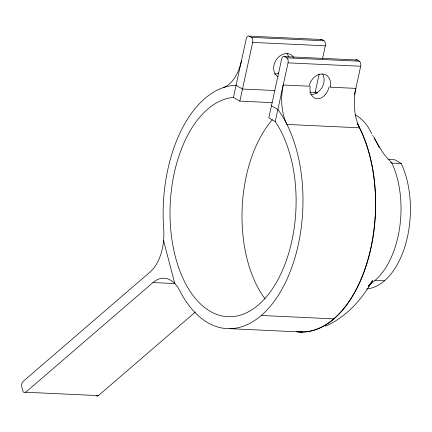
<?xml version="1.0" encoding="UTF-8"?>
<svg xmlns="http://www.w3.org/2000/svg" width="432" height="432" viewBox="0 0 432 432"><rect width="100%" height="100%" fill="white"/><g stroke="black" fill="none" stroke-linecap="round" stroke-linejoin="round"><path stroke-width="0.65" d="M275.233 121.57L268.817 117.86L281.632 59.157A3.991 2.29 -87.3 0 1 284.596 56.597L286.735 57.834A3.991 2.29 -87.3 0 1 288.047 62.867L275.233 121.57A109.798 62.915 -87.3 0 1 266.366 296.865A109.798 62.915 -87.3 0 1 172.368 242.509A109.798 62.915 -87.3 0 1 233.447 97.411L246.262 38.702A3.991 2.29 -87.3 0 1 249.232 36.148L321.872 39.528L324.011 40.765A3.991 2.29 -87.3 0 1 325.323 45.797L322.601 58.271M272.16 102.622L239.863 101.12L252.677 42.412A3.991 2.29 -87.3 0 0 251.37 37.384L249.232 36.148M319.162 74.029L315.122 92.518L317.012 93.101M354.451 94.824L360.688 66.247A3.991 2.29 -87.3 0 0 359.381 61.214L357.242 59.978L284.596 56.597M368.566 285.865L371.039 282.955L368.604 286.265L372.654 280.519C361.633 299.732 346.037 317.358 325.318 326.198M274.79 90.531L242.503 89.03L236.088 85.32A121.775 69.779 -87.3 0 0 163.69 229.073A39.928 22.88 -87.3 0 1 150.212 271.874L22.966 381.564A3.991 2.29 -87.3 0 0 21.794 386.926L22.718 390.485A3.991 2.29 -87.3 0 0 25.742 392.234L152.993 282.544L175.187 283.581M96.417 395.701A3.991 2.29 -87.3 0 0 98.388 395.615L195.485 311.915M251.37 37.384L324.011 40.765M252.677 42.412L325.323 45.797M286.735 57.834L359.381 61.214M288.047 62.867L360.688 66.247M309.766 92.162L315.144 92.41M388.13 159.478L394.837 159.786L401.252 163.496A75.859 43.47 -87.3 0 1 405.967 242.919A75.859 43.47 -87.3 0 1 366.692 288.938M401.252 163.496L391.867 163.064L390.701 162.389M384.469 280.805L375.084 280.368A75.881 43.481 -87.3 0 0 391.867 163.058L386.651 157.351A129.006 101.358 -60 0 1 382.136 151.47L374.166 138.17M261.311 315.479L333.952 318.859M229.9 328.682L302.546 332.062M25.742 392.234L98.388 395.615M355.493 114.998L356.098 115.339A52.213 41.024 -60 0 1 359.915 117.941A56.338 44.264 -60 0 1 368.08 127.051L371.86 133.736M271.453 105.77L277.868 109.48A121.775 69.779 -87.3 0 1 282.706 287.869A121.775 69.779 -87.3 0 1 179.739 290.677A39.928 22.88 -87.3 0 0 152.993 282.544M233.447 97.411L239.863 101.12M372.659 135.27L373.048 136.026M373.658 136.631L379.28 147.55M163.571 240.64L174.744 283.516M241.434 60.836A39.928 22.88 -87.3 0 1 223.258 87.615M357.502 123.854A121.775 69.779 -87.3 0 1 367.713 260.685A121.775 69.779 -87.3 0 1 296.843 331.749M315.49 91.892A52.213 41.024 -60 0 1 317.137 93.015M264.978 298.728A109.793 62.915 -87.3 0 1 272.327 119.783M375.079 280.357A75.859 43.47 -87.3 0 1 370.278 283.927M357.313 123.638A121.678 69.725 -87.3 0 1 367.648 260.696A121.678 69.725 -87.3 0 1 296.552 331.603M355.709 60.048A3.991 2.29 -87.3 0 1 357.242 59.978M320.571 39.469A3.991 2.29 -87.3 0 1 321.872 39.528M329.092 87.151A12.625 7.063 -67.3 0 1 325.231 94.727M278.105 76.788A12.776 10.039 -60 0 1 277.133 58.612A12.776 10.039 -60 0 1 293.69 57.445M286.924 53.212A12.776 10.039 -60 0 1 288.457 56.587M322.639 74.185A12.776 10.039 -60 0 1 322.024 87.518A12.776 10.039 -60 0 1 310.721 94.565M325.139 94.851A12.631 9.169 -70.8 0 1 314.253 97.864A12.631 9.169 -70.8 0 1 310.171 86.233M278.867 72.992A12.631 8.645 -57.2 0 1 274.444 73.991M330.248 86.621L330.113 87.183L355.86 88.382A39.928 22.88 -87.3 0 0 359.575 127.818L286.929 124.432A39.928 22.88 -87.3 0 1 283.214 85.001L309.215 86.211A12.776 10.039 -60 0 1 322.191 73.985A12.776 10.039 -60 0 1 330.248 86.621"/></g></svg>
